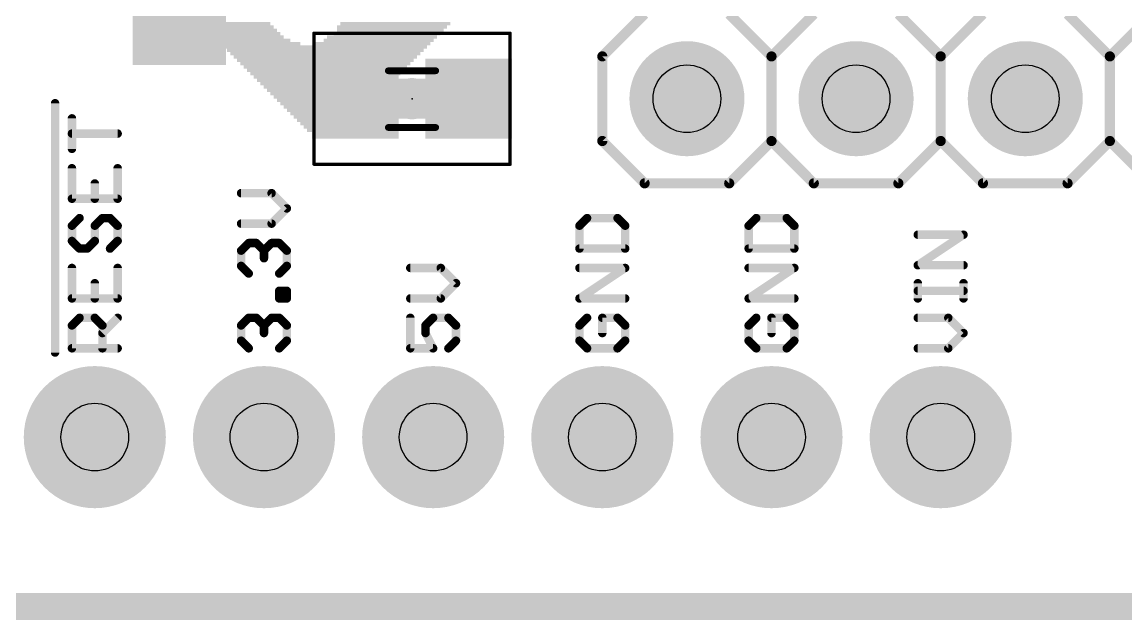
# Model space of a CAD drawing. Extents: x 45.5 to 117.9, y 20.2 to 75.1.
# Drawn here: x 80.19 to 96.76, y 21.39 to 30.36 of the extents above; entities that cross this region are included whole.
import ezdxf

# ---------------------------------------------------------------- set-up
doc = ezdxf.new("R2010")
doc.units = 0
for name, color, linetype in [('17', 82, 'CONTINUOUS'), ('20', 7, 'CONTINUOUS'), ('21', 253, 'CONTINUOUS'), ('23', 7, 'CONTINUOUS'), ('25', 253, 'CONTINUOUS'), ('26', 253, 'CONTINUOUS'), ('29', 253, 'CONTINUOUS'), ('30', 253, 'CONTINUOUS'), ('31', 253, 'CONTINUOUS'), ('35', 253, 'CONTINUOUS'), ('39', 22, 'CONTINUOUS'), ('44', 253, 'CONTINUOUS'), ('51', 253, 'CONTINUOUS')]:
    doc.layers.add(name, color=color, linetype=linetype)

# ---------------------------------------------------------------- blocks, each defined once
blk = doc.blocks.new('RECT')
blk.add_solid([(-0.5, -0.5), (0.5, -0.5), (-0.5, 0.5), (0.5, 0.5)])
blk = doc.blocks.new('ROUNDP')
at = {"const_width": 0.5}
blk.add_lwpolyline([(0, -0.25, 1), (0, 0.25, 1), (0, -0.25)], format="xyb", dxfattribs=at)

msp = doc.modelspace()

# ---------------------------------------------------------------- linework, layer by layer
at = {"layer": '20', "const_width": 0.4064}
msp.add_lwpolyline([(112.7125, 21.59), (49.8475, 21.59)], dxfattribs=at)
at = {"layer": '21'}
for points, const_width in [([(88.9, 29.845), (89.535, 30.48)], 0.1524), ([(90.805, 30.48), (91.44, 29.845)], 0.1524), ([(91.44, 29.845), (92.075, 30.48)], 0.1524), ([(93.345, 30.48), (93.98, 29.845)], 0.1524), ([(93.98, 29.845), (94.615, 30.48)], 0.1524), ([(95.885, 30.48), (96.52, 29.845)], 0.1524), ([(96.52, 29.845), (97.155, 30.48)], 0.1524), ([(88.9, 28.575), (88.9, 29.845)], 0.1524), ([(91.44, 29.845), (91.44, 28.575)], 0.1524), ([(91.44, 28.575), (91.44, 29.845)], 0.1524), ([(93.98, 29.845), (93.98, 28.575)], 0.1524), ([(93.98, 28.575), (93.98, 29.845)], 0.1524), ([(96.52, 29.845), (96.52, 28.575)], 0.1524), ([(96.52, 28.575), (96.52, 29.845)], 0.1524), ([(86.0425, 29.1795), (86.0425, 29.2405)], 0.5588), ([(89.535, 27.94), (88.9, 28.575)], 0.1524), ([(91.44, 28.575), (90.805, 27.94)], 0.1524), ([(92.075, 27.94), (91.44, 28.575)], 0.1524), ([(93.98, 28.575), (93.345, 27.94)], 0.1524), ([(94.615, 27.94), (93.98, 28.575)], 0.1524), ([(96.52, 28.575), (95.885, 27.94)], 0.1524), ([(97.155, 27.94), (96.52, 28.575)], 0.1524), ([(90.805, 27.94), (89.535, 27.94)], 0.1524), ([(93.345, 27.94), (92.075, 27.94)], 0.1524), ([(95.885, 27.94), (94.615, 27.94)], 0.1524)]:
    msp.add_lwpolyline(points, dxfattribs=dict(at, const_width=const_width))
for points, const_width in [([(88.9381, 29.845, 1), (88.8619, 29.845)], 0.0762), ([(88.8731, 29.8719, 1), (88.9269, 29.8181)], 0.0762), ([(91.4781, 29.845, 1), (91.4019, 29.845)], 0.0762), ([(91.4781, 29.845, 1), (91.4019, 29.845)], 0.0762), ([(91.4131, 29.8719, 1), (91.4669, 29.8181)], 0.0762), ([(91.4131, 29.8181, 1), (91.4669, 29.8719)], 0.0762), ([(94.0181, 29.845, 1), (93.9419, 29.845)], 0.0762), ([(94.0181, 29.845, 1), (93.9419, 29.845)], 0.0762), ([(93.9531, 29.8719, 1), (94.0069, 29.8181)], 0.0762), ([(93.9531, 29.8181, 1), (94.0069, 29.8719)], 0.0762), ([(96.5581, 29.845, 1), (96.4819, 29.845)], 0.0762), ([(96.5581, 29.845, 1), (96.4819, 29.845)], 0.0762), ([(96.4931, 29.8719, 1), (96.5469, 29.8181)], 0.0762), ([(96.4931, 29.8181, 1), (96.5469, 29.8719)], 0.0762), ([(86.1822, 29.2405, 1), (85.9028, 29.2405)], 0.2794), ([(85.9028, 29.1795, 1), (86.1822, 29.1795)], 0.2794), ([(88.8619, 28.575, 1), (88.9381, 28.575)], 0.0762), ([(88.9269, 28.6019, 1), (88.8731, 28.5481)], 0.0762), ([(91.4019, 28.575, 1), (91.4781, 28.575)], 0.0762), ([(91.4019, 28.575, 1), (91.4781, 28.575)], 0.0762), ([(91.4669, 28.6019, 1), (91.4131, 28.5481)], 0.0762), ([(91.4669, 28.5481, 1), (91.4131, 28.6019)], 0.0762), ([(93.9419, 28.575, 1), (94.0181, 28.575)], 0.0762), ([(93.9419, 28.575, 1), (94.0181, 28.575)], 0.0762), ([(94.0069, 28.6019, 1), (93.9531, 28.5481)], 0.0762), ([(94.0069, 28.5481, 1), (93.9531, 28.6019)], 0.0762), ([(96.4819, 28.575, 1), (96.5581, 28.575)], 0.0762), ([(96.4819, 28.575, 1), (96.5581, 28.575)], 0.0762), ([(96.5469, 28.6019, 1), (96.4931, 28.5481)], 0.0762), ([(96.5469, 28.5481, 1), (96.4931, 28.6019)], 0.0762), ([(89.535, 27.9781, 1), (89.535, 27.9019)], 0.0762), ([(90.805, 27.9019, 1), (90.805, 27.9781)], 0.0762), ([(92.075, 27.9781, 1), (92.075, 27.9019)], 0.0762), ([(93.345, 27.9019, 1), (93.345, 27.9781)], 0.0762), ([(94.615, 27.9781, 1), (94.615, 27.9019)], 0.0762), ([(95.885, 27.9019, 1), (95.885, 27.9781)], 0.0762), ([(89.5081, 27.9131, 1), (89.5619, 27.9669)], 0.0762), ([(90.7781, 27.9669, 1), (90.8319, 27.9131)], 0.0762), ([(92.0481, 27.9131, 1), (92.1019, 27.9669)], 0.0762), ([(93.3181, 27.9669, 1), (93.3719, 27.9131)], 0.0762), ([(94.5881, 27.9131, 1), (94.6419, 27.9669)], 0.0762), ([(95.8581, 27.9669, 1), (95.9119, 27.9131)], 0.0762)]:
    msp.add_lwpolyline(points, format="xyb", dxfattribs=dict(at, const_width=const_width))
at = {"layer": '23'}
msp.add_point((86.0425, 29.21), dxfattribs=at)
at = {"layer": '25', "const_width": 0.127}
for points in [[(80.6831, 25.4), (80.6831, 29.1421)], [(80.9365, 28.4572), (80.9365, 28.9148)], [(81.6229, 28.686), (80.9365, 28.686)], [(80.9365, 28.1663), (80.9365, 27.7087)], [(81.6229, 27.7087), (81.6229, 28.1663)], [(81.2797, 27.7087), (81.2797, 27.9375)], [(83.9341, 27.7921), (83.4765, 27.7921)], [(84.1629, 27.5633), (83.9341, 27.7921)], [(80.9365, 27.7087), (81.6229, 27.7087)], [(83.9341, 27.3345), (84.1629, 27.5633)], [(81.0509, 27.4179), (80.9365, 27.3035)], [(80.9365, 27.3035), (80.9365, 27.0747)], [(81.2797, 27.3035), (81.3941, 27.4179)], [(81.2797, 27.0747), (81.2797, 27.3035)], [(81.3941, 27.4179), (81.5085, 27.4179)], [(81.5085, 27.4179), (81.6229, 27.3035)], [(81.6229, 27.3035), (81.6229, 27.0747)], [(83.4765, 27.3345), (83.9341, 27.3345)], [(88.6709, 27.4179), (88.5565, 27.3035)], [(88.5565, 27.3035), (88.5565, 26.9603)], [(89.1285, 27.4179), (88.6709, 27.4179)], [(89.2429, 27.3035), (89.1285, 27.4179)], [(89.2429, 26.9603), (89.2429, 27.3035)], [(91.2109, 27.4179), (91.0965, 27.3035)], [(91.0965, 27.3035), (91.0965, 26.9603)], [(91.6685, 27.4179), (91.2109, 27.4179)], [(91.7829, 27.3035), (91.6685, 27.4179)], [(91.7829, 26.9603), (91.7829, 27.3035)], [(93.6365, 26.7109), (94.3229, 27.1684)], [(94.3229, 27.1684), (93.6365, 27.1684)], [(80.9365, 27.0747), (81.0509, 26.9603)], [(81.0509, 26.9603), (81.1653, 26.9603)], [(81.1653, 26.9603), (81.2797, 27.0747)], [(81.6229, 27.0747), (81.5085, 26.9603)], [(83.4765, 26.9293), (83.5909, 27.0437)], [(83.5909, 27.0437), (83.7053, 27.0437)], [(83.7053, 27.0437), (83.8197, 26.9293)], [(83.8197, 26.9293), (83.9341, 27.0437)], [(83.9341, 27.0437), (84.0485, 27.0437)], [(84.0485, 27.0437), (84.1629, 26.9293)], [(88.5565, 26.9603), (89.2429, 26.9603)], [(91.0965, 26.9603), (91.7829, 26.9603)], [(83.4765, 26.7005), (83.4765, 26.9293)], [(83.8197, 26.9293), (83.8197, 26.8149)], [(84.1629, 26.9293), (84.1629, 26.7005)], [(80.9365, 26.6695), (80.9365, 26.2119)], [(81.6229, 26.2119), (81.6229, 26.6695)], [(83.5909, 26.5861), (83.4765, 26.7005)], [(84.1629, 26.7005), (84.0485, 26.5861)], [(86.4741, 26.6695), (86.0165, 26.6695)], [(86.7029, 26.4407), (86.4741, 26.6695)], [(88.5565, 26.2119), (89.2429, 26.6695)], [(89.2429, 26.6695), (88.5565, 26.6695)], [(91.0965, 26.2119), (91.7829, 26.6695)], [(91.7829, 26.6695), (91.0965, 26.6695)], [(94.3229, 26.7109), (93.6365, 26.7109)], [(81.2797, 26.2119), (81.2797, 26.4407)], [(84.0485, 26.2119), (84.0485, 26.3263)], [(84.0485, 26.3263), (84.1629, 26.3263)], [(84.1629, 26.3263), (84.1629, 26.2119)], [(86.4741, 26.2119), (86.7029, 26.4407)], [(93.6365, 26.2119), (93.6365, 26.4407)], [(94.3229, 26.3263), (93.6365, 26.3263)], [(94.3229, 26.2119), (94.3229, 26.4407)], [(80.9365, 26.2119), (81.6229, 26.2119)], [(84.1629, 26.2119), (84.0485, 26.2119)], [(86.0165, 26.2119), (86.4741, 26.2119)], [(89.2429, 26.2119), (88.5565, 26.2119)], [(91.7829, 26.2119), (91.0965, 26.2119)], [(80.9365, 25.8067), (81.0509, 25.9211)], [(80.9365, 25.4635), (80.9365, 25.8067)], [(81.0509, 25.9211), (81.2797, 25.9211)], [(81.2797, 25.9211), (81.3941, 25.8067)], [(81.3941, 25.6923), (81.6229, 25.9211)], [(81.3941, 25.8067), (81.3941, 25.4635)], [(83.4765, 25.8067), (83.5909, 25.9211)], [(83.4765, 25.5779), (83.4765, 25.8067)], [(83.5909, 25.9211), (83.7053, 25.9211)], [(83.7053, 25.9211), (83.8197, 25.8067)], [(83.8197, 25.8067), (83.9341, 25.9211)], [(83.8197, 25.8067), (83.8197, 25.6923)], [(83.9341, 25.9211), (84.0485, 25.9211)], [(84.0485, 25.9211), (84.1629, 25.8067)], [(84.1629, 25.8067), (84.1629, 25.5779)], [(86.0165, 25.9211), (86.0165, 25.4635)], [(86.2453, 25.8067), (86.3597, 25.9211)], [(86.2453, 25.6923), (86.2453, 25.8067)], [(86.3597, 25.9211), (86.5885, 25.9211)], [(86.5885, 25.9211), (86.7029, 25.8067)], [(86.7029, 25.8067), (86.7029, 25.5779)], [(88.6709, 25.9211), (88.5565, 25.8067)], [(88.5565, 25.8067), (88.5565, 25.5779)], [(89.1285, 25.9211), (88.8997, 25.9211)], [(88.8997, 25.9211), (88.8997, 25.6923)], [(89.2429, 25.8067), (89.1285, 25.9211)], [(89.2429, 25.5779), (89.2429, 25.8067)], [(91.2109, 25.9211), (91.0965, 25.8067)], [(91.0965, 25.8067), (91.0965, 25.5779)], [(91.6685, 25.9211), (91.4397, 25.9211)], [(91.4397, 25.9211), (91.4397, 25.6923)], [(91.7829, 25.8067), (91.6685, 25.9211)], [(91.7829, 25.5779), (91.7829, 25.8067)], [(94.0941, 25.9211), (93.6365, 25.9211)], [(94.3229, 25.6923), (94.0941, 25.9211)], [(86.3597, 25.4635), (86.2453, 25.6923)], [(94.0941, 25.4635), (94.3229, 25.6923)], [(81.6229, 25.4635), (80.9365, 25.4635)], [(83.5909, 25.4635), (83.4765, 25.5779)], [(84.1629, 25.5779), (84.0485, 25.4635)], [(86.0165, 25.4635), (86.3597, 25.4635)], [(86.7029, 25.5779), (86.5885, 25.4635)], [(88.5565, 25.5779), (88.6709, 25.4635)], [(88.6709, 25.4635), (89.1285, 25.4635)], [(89.1285, 25.4635), (89.2429, 25.5779)], [(91.0965, 25.5779), (91.2109, 25.4635)], [(91.2109, 25.4635), (91.6685, 25.4635)], [(91.6685, 25.4635), (91.7829, 25.5779)], [(93.6365, 25.4635), (94.0941, 25.4635)]]:
    msp.add_lwpolyline(points, dxfattribs=at)
at = {"layer": '25', "const_width": 0.0635}
for points in [[(80.7149, 29.1421, 1), (80.6514, 29.1421)], [(80.9683, 28.9148, 1), (80.9048, 28.9148)], [(80.9365, 28.7177, 1), (80.9365, 28.6542)], [(81.6229, 28.6542, 1), (81.6229, 28.7177)], [(80.9048, 28.4572, 1), (80.9683, 28.4572)], [(80.9683, 28.1663, 1), (80.9048, 28.1663)], [(81.6547, 28.1663, 1), (81.5911, 28.1663)], [(81.3115, 27.9375, 1), (81.248, 27.9375)], [(83.4765, 27.8239, 1), (83.4765, 27.7604)], [(83.9566, 27.8146, 1), (83.9117, 27.7697)], [(83.9341, 27.7604, 1), (83.9341, 27.8239)], [(80.9365, 27.7405, 1), (80.9365, 27.677)], [(80.9048, 27.7087, 1), (80.9683, 27.7087)], [(81.248, 27.7087, 1), (81.3115, 27.7087)], [(81.5911, 27.7087, 1), (81.6547, 27.7087)], [(81.6229, 27.677, 1), (81.6229, 27.7405)], [(84.1854, 27.5409, 1), (84.1404, 27.5858)], [(84.1404, 27.5409, 1), (84.1854, 27.5858)], [(80.9683, 27.3035, 1), (80.9048, 27.3035)], [(80.9141, 27.326, 1), (80.959, 27.2811)], [(81.0734, 27.3955, 1), (81.0285, 27.4404)], [(81.3115, 27.3035, 1), (81.248, 27.3035)], [(81.2573, 27.326, 1), (81.3022, 27.2811)], [(81.3941, 27.4497, 1), (81.3941, 27.3862)], [(81.4166, 27.3955, 1), (81.3717, 27.4404)], [(81.531, 27.4404, 1), (81.4861, 27.3955)], [(81.5085, 27.3862, 1), (81.5085, 27.4497)], [(81.6547, 27.3035, 1), (81.5911, 27.3035)], [(81.6004, 27.2811, 1), (81.6454, 27.326)], [(83.4765, 27.3663, 1), (83.4765, 27.3028)], [(83.9117, 27.357, 1), (83.9566, 27.3121)], [(83.9341, 27.3028, 1), (83.9341, 27.3663)], [(88.5883, 27.3035, 1), (88.5248, 27.3035)], [(88.5341, 27.326, 1), (88.579, 27.2811)], [(88.6709, 27.4497, 1), (88.6709, 27.3862)], [(88.6934, 27.3955, 1), (88.6485, 27.4404)], [(89.151, 27.4404, 1), (89.1061, 27.3955)], [(89.1285, 27.3862, 1), (89.1285, 27.4497)], [(89.2747, 27.3035, 1), (89.2112, 27.3035)], [(89.2204, 27.2811, 1), (89.2654, 27.326)], [(91.1283, 27.3035, 1), (91.0648, 27.3035)], [(91.0741, 27.326, 1), (91.119, 27.2811)], [(91.2109, 27.4497, 1), (91.2109, 27.3862)], [(91.2334, 27.3955, 1), (91.1885, 27.4404)], [(91.691, 27.4404, 1), (91.6461, 27.3955)], [(91.6685, 27.3862, 1), (91.6685, 27.4497)], [(91.8147, 27.3035, 1), (91.7511, 27.3035)], [(91.7604, 27.2811, 1), (91.8054, 27.326)], [(93.6365, 27.2002, 1), (93.6365, 27.1367)], [(94.3405, 27.142, 1), (94.3053, 27.1949)], [(94.3229, 27.1367, 1), (94.3229, 27.2002)], [(80.9048, 27.0747, 1), (80.9683, 27.0747)], [(80.959, 27.0972, 1), (80.9141, 27.0523)], [(81.0509, 26.9921, 1), (81.0509, 26.9286)], [(81.1653, 26.9286, 1), (81.1653, 26.9921)], [(81.248, 27.0747, 1), (81.3115, 27.0747)], [(81.3022, 27.0523, 1), (81.2573, 27.0972)], [(81.5911, 27.0747, 1), (81.6547, 27.0747)], [(81.6454, 27.0523, 1), (81.6004, 27.0972)], [(83.5909, 27.0755, 1), (83.5909, 27.012)], [(83.6134, 27.0213, 1), (83.5685, 27.0662)], [(83.7278, 27.0662, 1), (83.6829, 27.0213)], [(83.7053, 27.012, 1), (83.7053, 27.0755)], [(83.9341, 27.0755, 1), (83.9341, 27.012)], [(83.9566, 27.0213, 1), (83.9117, 27.0662)], [(84.071, 27.0662, 1), (84.0261, 27.0213)], [(84.0485, 27.012, 1), (84.0485, 27.0755)], [(88.5565, 26.9921, 1), (88.5565, 26.9286)], [(89.2429, 26.9286, 1), (89.2429, 26.9921)], [(91.0965, 26.9921, 1), (91.0965, 26.9286)], [(91.7829, 26.9286, 1), (91.7829, 26.9921)], [(81.0285, 26.9379, 1), (81.0734, 26.9828)], [(81.1429, 26.9828, 1), (81.1878, 26.9379)], [(81.4861, 26.9828, 1), (81.531, 26.9379)], [(83.5083, 26.9293, 1), (83.4448, 26.9293)], [(83.4541, 26.9518, 1), (83.499, 26.9069)], [(83.8515, 26.9293, 1), (83.788, 26.9293)], [(83.7973, 26.9518, 1), (83.8422, 26.9069)], [(83.7973, 26.9069, 1), (83.8422, 26.9518)], [(84.1947, 26.9293, 1), (84.1312, 26.9293)], [(84.1404, 26.9069, 1), (84.1854, 26.9518)], [(88.5248, 26.9603, 1), (88.5883, 26.9603)], [(89.2112, 26.9603, 1), (89.2747, 26.9603)], [(91.0648, 26.9603, 1), (91.1283, 26.9603)], [(91.7511, 26.9603, 1), (91.8147, 26.9603)], [(80.9683, 26.6695, 1), (80.9048, 26.6695)], [(81.6547, 26.6695, 1), (81.5911, 26.6695)], [(83.4448, 26.7005, 1), (83.5083, 26.7005)], [(83.499, 26.723, 1), (83.4541, 26.6781)], [(83.788, 26.8149, 1), (83.8515, 26.8149)], [(84.1312, 26.7005, 1), (84.1947, 26.7005)], [(84.1854, 26.6781, 1), (84.1404, 26.723)], [(86.0165, 26.7013, 1), (86.0165, 26.6378)], [(86.4966, 26.692, 1), (86.4517, 26.6471)], [(86.4741, 26.6378, 1), (86.4741, 26.7013)], [(88.5565, 26.7013, 1), (88.5565, 26.6378)], [(89.2605, 26.6431, 1), (89.2253, 26.6959)], [(89.2429, 26.6378, 1), (89.2429, 26.7013)], [(91.0965, 26.7013, 1), (91.0965, 26.6378)], [(91.8005, 26.6431, 1), (91.7653, 26.6959)], [(91.7829, 26.6378, 1), (91.7829, 26.7013)], [(93.6365, 26.7426, 1), (93.6365, 26.6791)], [(93.6189, 26.7373, 1), (93.6541, 26.6844)], [(94.3229, 26.6791, 1), (94.3229, 26.7426)], [(83.5685, 26.5637, 1), (83.6134, 26.6086)], [(84.0261, 26.6086, 1), (84.071, 26.5637)], [(81.3115, 26.4407, 1), (81.248, 26.4407)], [(84.0485, 26.3581, 1), (84.0485, 26.2946)], [(84.0803, 26.3263, 1), (84.0168, 26.3263)], [(84.1947, 26.3263, 1), (84.1312, 26.3263)], [(84.1629, 26.2946, 1), (84.1629, 26.3581)], [(86.7254, 26.4183, 1), (86.6804, 26.4632)], [(86.6804, 26.4183, 1), (86.7254, 26.4632)], [(93.6683, 26.4407, 1), (93.6048, 26.4407)], [(93.6365, 26.3581, 1), (93.6365, 26.2946)], [(94.3547, 26.4407, 1), (94.2912, 26.4407)], [(94.3229, 26.2946, 1), (94.3229, 26.3581)], [(80.9365, 26.2437, 1), (80.9365, 26.1802)], [(80.9048, 26.2119, 1), (80.9683, 26.2119)], [(81.248, 26.2119, 1), (81.3115, 26.2119)], [(81.5911, 26.2119, 1), (81.6547, 26.2119)], [(81.6229, 26.1802, 1), (81.6229, 26.2437)], [(84.0485, 26.2437, 1), (84.0485, 26.1802)], [(84.0168, 26.2119, 1), (84.0803, 26.2119)], [(84.1312, 26.2119, 1), (84.1947, 26.2119)], [(84.1629, 26.1802, 1), (84.1629, 26.2437)], [(86.0165, 26.2437, 1), (86.0165, 26.1802)], [(86.4517, 26.2344, 1), (86.4966, 26.1895)], [(86.4741, 26.1802, 1), (86.4741, 26.2437)], [(88.5565, 26.2437, 1), (88.5565, 26.1802)], [(88.5389, 26.2383, 1), (88.5741, 26.1855)], [(89.2429, 26.1802, 1), (89.2429, 26.2437)], [(91.0965, 26.2437, 1), (91.0965, 26.1802)], [(91.0789, 26.2383, 1), (91.1141, 26.1855)], [(91.7829, 26.1802, 1), (91.7829, 26.2437)], [(93.6048, 26.2119, 1), (93.6683, 26.2119)], [(94.2912, 26.2119, 1), (94.3547, 26.2119)], [(80.9683, 25.8067, 1), (80.9048, 25.8067)], [(80.9141, 25.8291, 1), (80.959, 25.7842)], [(81.0509, 25.9528, 1), (81.0509, 25.8893)], [(81.0734, 25.8986, 1), (81.0285, 25.9435)], [(81.3022, 25.9435, 1), (81.2573, 25.8986)], [(81.2797, 25.8893, 1), (81.2797, 25.9528)], [(81.4259, 25.8067, 1), (81.3624, 25.8067)], [(81.3717, 25.7842, 1), (81.4166, 25.8291)], [(81.6454, 25.8986, 1), (81.6004, 25.9435)], [(83.5083, 25.8067, 1), (83.4448, 25.8067)], [(83.4541, 25.8291, 1), (83.499, 25.7842)], [(83.5909, 25.9528, 1), (83.5909, 25.8893)], [(83.6134, 25.8986, 1), (83.5685, 25.9435)], [(83.7278, 25.9435, 1), (83.6829, 25.8986)], [(83.7053, 25.8893, 1), (83.7053, 25.9528)], [(83.8515, 25.8067, 1), (83.788, 25.8067)], [(83.7973, 25.8291, 1), (83.8422, 25.7842)], [(83.7973, 25.7842, 1), (83.8422, 25.8291)], [(83.9341, 25.9528, 1), (83.9341, 25.8893)], [(83.9566, 25.8986, 1), (83.9117, 25.9435)], [(84.071, 25.9435, 1), (84.0261, 25.8986)], [(84.0485, 25.8893, 1), (84.0485, 25.9528)], [(84.1947, 25.8067, 1), (84.1312, 25.8067)], [(84.1404, 25.7842, 1), (84.1854, 25.8291)], [(86.0483, 25.9211, 1), (85.9848, 25.9211)], [(86.2771, 25.8067, 1), (86.2136, 25.8067)], [(86.2229, 25.8291, 1), (86.2678, 25.7842)], [(86.3597, 25.9528, 1), (86.3597, 25.8893)], [(86.3822, 25.8986, 1), (86.3373, 25.9435)], [(86.611, 25.9435, 1), (86.5661, 25.8986)], [(86.5885, 25.8893, 1), (86.5885, 25.9528)], [(86.7347, 25.8067, 1), (86.6711, 25.8067)], [(86.6804, 25.7842, 1), (86.7254, 25.8291)], [(88.5883, 25.8067, 1), (88.5248, 25.8067)], [(88.5341, 25.8291, 1), (88.579, 25.7842)], [(88.6934, 25.8986, 1), (88.6485, 25.9435)], [(88.8997, 25.9528, 1), (88.8997, 25.8893)], [(88.9315, 25.9211, 1), (88.868, 25.9211)], [(89.151, 25.9435, 1), (89.1061, 25.8986)], [(89.1285, 25.8893, 1), (89.1285, 25.9528)], [(89.2747, 25.8067, 1), (89.2112, 25.8067)], [(89.2204, 25.7842, 1), (89.2654, 25.8291)], [(91.1283, 25.8067, 1), (91.0648, 25.8067)], [(91.0741, 25.8291, 1), (91.119, 25.7842)], [(91.2334, 25.8986, 1), (91.1885, 25.9435)], [(91.4397, 25.9528, 1), (91.4397, 25.8893)], [(91.4715, 25.9211, 1), (91.408, 25.9211)], [(91.691, 25.9435, 1), (91.6461, 25.8986)], [(91.6685, 25.8893, 1), (91.6685, 25.9528)], [(91.8147, 25.8067, 1), (91.7511, 25.8067)], [(91.7604, 25.7842, 1), (91.8054, 25.8291)], [(93.6365, 25.9528, 1), (93.6365, 25.8893)], [(94.1166, 25.9435, 1), (94.0717, 25.8986)], [(94.0941, 25.8893, 1), (94.0941, 25.9528)], [(81.3717, 25.7147, 1), (81.4166, 25.6698)], [(83.788, 25.6923, 1), (83.8515, 25.6923)], [(86.2737, 25.7065, 1), (86.2169, 25.6781)], [(86.2136, 25.6923, 1), (86.2771, 25.6923)], [(88.868, 25.6923, 1), (88.9315, 25.6923)], [(91.408, 25.6923, 1), (91.4715, 25.6923)], [(94.3454, 25.6698, 1), (94.3004, 25.7147)], [(94.3004, 25.6698, 1), (94.3454, 25.7147)], [(80.9365, 25.4952, 1), (80.9365, 25.4318)], [(81.6229, 25.4318, 1), (81.6229, 25.4952)], [(83.4448, 25.5779, 1), (83.5083, 25.5779)], [(83.499, 25.6003, 1), (83.4541, 25.5554)], [(84.1312, 25.5779, 1), (84.1947, 25.5779)], [(84.1854, 25.5554, 1), (84.1404, 25.6003)], [(86.0165, 25.4952, 1), (86.0165, 25.4318)], [(86.3597, 25.4318, 1), (86.3597, 25.4952)], [(86.6711, 25.5779, 1), (86.7347, 25.5779)], [(86.7254, 25.5554, 1), (86.6804, 25.6003)], [(88.5248, 25.5779, 1), (88.5883, 25.5779)], [(88.579, 25.6003, 1), (88.5341, 25.5554)], [(88.6709, 25.4952, 1), (88.6709, 25.4318)], [(89.1285, 25.4318, 1), (89.1285, 25.4952)], [(89.2112, 25.5779, 1), (89.2747, 25.5779)], [(89.2654, 25.5554, 1), (89.2204, 25.6003)], [(91.119, 25.6003, 1), (91.0741, 25.5554)], [(91.0648, 25.5779, 1), (91.1283, 25.5779)], [(91.2109, 25.4952, 1), (91.2109, 25.4318)], [(91.6685, 25.4318, 1), (91.6685, 25.4952)], [(91.7511, 25.5779, 1), (91.8147, 25.5779)], [(91.8054, 25.5554, 1), (91.7604, 25.6003)], [(93.6365, 25.4952, 1), (93.6365, 25.4318)], [(94.0941, 25.4318, 1), (94.0941, 25.4952)], [(80.6514, 25.4, 1), (80.7149, 25.4)], [(80.9048, 25.4635, 1), (80.9683, 25.4635)], [(81.3624, 25.4635, 1), (81.4259, 25.4635)], [(83.5685, 25.441, 1), (83.6134, 25.486)], [(84.0261, 25.486, 1), (84.071, 25.441)], [(85.9848, 25.4635, 1), (86.0483, 25.4635)], [(86.3313, 25.4493, 1), (86.3881, 25.4777)], [(86.5661, 25.486, 1), (86.611, 25.441)], [(88.6485, 25.441, 1), (88.6934, 25.486)], [(89.1061, 25.486, 1), (89.151, 25.441)], [(91.1885, 25.441, 1), (91.2334, 25.486)], [(91.6461, 25.486, 1), (91.691, 25.441)], [(94.0717, 25.486, 1), (94.1166, 25.441)]]:
    msp.add_lwpolyline(points, format="xyb", dxfattribs=at)
at = {"layer": '39', "const_width": 0.0508}
for points in [[(84.5695, 28.227), (84.5695, 30.193)], [(84.5695, 30.193), (87.5155, 30.193)], [(87.5155, 30.193), (87.5155, 28.227)], [(87.5155, 28.227), (84.5695, 28.227)]]:
    msp.add_lwpolyline(points, dxfattribs=at)
at = {"layer": '39', "const_width": 0.0254}
for points in [[(84.5822, 30.193, 1), (84.5568, 30.193)], [(84.5695, 30.2057, 1), (84.5695, 30.1803)], [(87.5282, 30.193, 1), (87.5028, 30.193)], [(87.5155, 30.1803, 1), (87.5155, 30.2057)], [(84.5695, 28.2397, 1), (84.5695, 28.2143)], [(84.5568, 28.227, 1), (84.5822, 28.227)], [(87.5028, 28.227, 1), (87.5282, 28.227)], [(87.5155, 28.2143, 1), (87.5155, 28.2397)]]:
    msp.add_lwpolyline(points, format="xyb", dxfattribs=at)
at = {"layer": '44'}
for centre in [(90.17, 29.21), (92.71, 29.21), (95.25, 29.21), (81.28, 24.13), (83.82, 24.13), (86.36, 24.13), (88.9, 24.13), (91.44, 24.13), (93.98, 24.13)]:
    msp.add_circle(centre, 0.508, dxfattribs=at)
at = {"layer": '51'}
for points, const_width in [([(86.3985, 29.629), (85.6865, 29.629)], 0.1016), ([(86.3985, 28.778), (85.6865, 28.778)], 0.1016), ([(114.3, 21.59), (48.26, 21.59)], 0.2032)]:
    msp.add_lwpolyline(points, dxfattribs=dict(at, const_width=const_width))
at = {"layer": '51', "const_width": 0.0508}
for points in [[(85.6865, 29.6544, 1), (85.6865, 29.6036)], [(86.3985, 29.6036, 1), (86.3985, 29.6544)], [(85.6865, 28.8034, 1), (85.6865, 28.7526)], [(86.3985, 28.7526, 1), (86.3985, 28.8034)]]:
    msp.add_lwpolyline(points, format="xyb", dxfattribs=at)

# ---------------------------------------------------------------- block references
at = {"layer": '17'}
for p, xscale, yscale in [((90.17, 29.21), 1.524, 1.524), ((90.17, 29.21), 1.524, 1.524), ((92.71, 29.21), 1.524, 1.524), ((92.71, 29.21), 1.524, 1.524), ((95.25, 29.21), 1.524, 1.524), ((95.25, 29.21), 1.524, 1.524), ((81.28, 24.13), 1.9304, 1.9304), ((81.28, 24.13), 1.9304, 1.9304), ((83.82, 24.13), 1.9304, 1.9304), ((83.82, 24.13), 1.9304, 1.9304), ((86.36, 24.13), 1.9304, 1.9304), ((86.36, 24.13), 1.9304, 1.9304), ((88.9, 24.13), 1.9304, 1.9304), ((88.9, 24.13), 1.9304, 1.9304), ((91.44, 24.13), 1.9304, 1.9304), ((91.44, 24.13), 1.9304, 1.9304), ((93.98, 24.13), 1.9304, 1.9304), ((93.98, 24.13), 1.9304, 1.9304)]:
    msp.add_blockref('ROUNDP', p, dxfattribs=dict(at, xscale=xscale, yscale=yscale))
at = {"layer": '26', "yscale": 0.05}
for p, xscale in [((83.392, 30.335), 1.05), ((85.792, 30.335), 1.65), ((83.442, 30.285), 1.05), ((83.492, 30.235), 1.05), ((83.542, 30.185), 1.05), ((85.667, 30.185), 1.6), ((85.742, 30.285), 1.65), ((85.717, 30.235), 1.6), ((83.592, 30.135), 1.05), ((83.667, 30.085), 1.1), ((83.767, 30.035), 1.2), ((84.742, 29.985), 3.05), ((85.442, 30.035), 1.75), ((85.542, 30.085), 1.65), ((85.592, 30.135), 1.65), ((84.742, 29.935), 2.95), ((84.742, 29.885), 2.85), ((84.742, 29.835), 2.75), ((84.742, 29.785), 2.65), ((84.742, 29.735), 2.55), ((84.742, 29.685), 2.45), ((84.742, 29.635), 2.35), ((84.742, 29.585), 2.25), ((84.742, 29.535), 2.15), ((84.742, 29.485), 2.05), ((84.742, 29.435), 1.95), ((84.742, 29.385), 1.85), ((84.742, 29.335), 1.75), ((84.742, 29.285), 1.65), ((84.742, 29.235), 1.55), ((84.742, 29.185), 1.45), ((84.742, 29.135), 1.35), ((84.742, 29.085), 1.25), ((84.742, 29.035), 1.15), ((84.742, 28.985), 1.05), ((84.742, 28.935), 0.95), ((84.742, 28.885), 0.85), ((84.742, 28.835), 0.75), ((84.742, 28.785), 0.65), ((84.742, 28.735), 0.55), ((84.742, 28.685), 0.35)]:
    msp.add_blockref('RECT', p, dxfattribs=dict(at, xscale=xscale))
at = {"layer": '29'}
for p, xscale, yscale, rotation in [((82.55, 30.215), 1.0032, 1.4032, 90), ((85.1925, 29.21), 1.3032, 1.2032, 180), ((86.8925, 29.21), 1.3032, 1.2032, 180)]:
    msp.add_blockref('RECT', p, dxfattribs=dict(at, xscale=xscale, yscale=yscale, rotation=rotation))
for p, xscale, yscale in [((90.17, 29.21), 1.7272, 1.7272), ((92.71, 29.21), 1.7272, 1.7272), ((95.25, 29.21), 1.7272, 1.7272), ((81.28, 24.13), 2.1336, 2.1336), ((83.82, 24.13), 2.1336, 2.1336), ((86.36, 24.13), 2.1336, 2.1336), ((88.9, 24.13), 2.1336, 2.1336), ((91.44, 24.13), 2.1336, 2.1336), ((93.98, 24.13), 2.1336, 2.1336)]:
    msp.add_blockref('ROUNDP', p, dxfattribs=dict(at, xscale=xscale, yscale=yscale))
at = {"layer": '30'}
for p, xscale, yscale in [((90.17, 29.21), 1.7272, 1.7272), ((92.71, 29.21), 1.7272, 1.7272), ((95.25, 29.21), 1.7272, 1.7272), ((81.28, 24.13), 2.1336, 2.1336), ((83.82, 24.13), 2.1336, 2.1336), ((86.36, 24.13), 2.1336, 2.1336), ((88.9, 24.13), 2.1336, 2.1336), ((91.44, 24.13), 2.1336, 2.1336), ((93.98, 24.13), 2.1336, 2.1336)]:
    msp.add_blockref('ROUNDP', p, dxfattribs=dict(at, xscale=xscale, yscale=yscale))
at = {"layer": '31', "xscale": 0.8, "yscale": 1.2, "rotation": 90}
msp.add_blockref('RECT', (82.55, 30.215), dxfattribs=at)
at = {"layer": '31', "xscale": 1.1, "rotation": 180}
for p in [(85.1925, 29.21), (86.8925, 29.21)]:
    msp.add_blockref('RECT', p, dxfattribs=at)
at = {"layer": '35', "xscale": 0.3998, "yscale": 0.6, "rotation": 180}
msp.add_blockref('RECT', (86.0425, 29.21), dxfattribs=at)
at = {"layer": '51'}
for p, xscale, yscale, rotation in [((85.4622, 29.2049), 0.5001, 0.95, 180), ((86.6307, 29.2049), 0.5001, 0.95, 180), ((90.17, 29.21), 0.508, 0.508, 270), ((92.71, 29.21), 0.508, 0.508, 270), ((95.25, 29.21), 0.508, 0.508, 270)]:
    msp.add_blockref('RECT', p, dxfattribs=dict(at, xscale=xscale, yscale=yscale, rotation=rotation))

doc.saveas('drawing.dxf')
